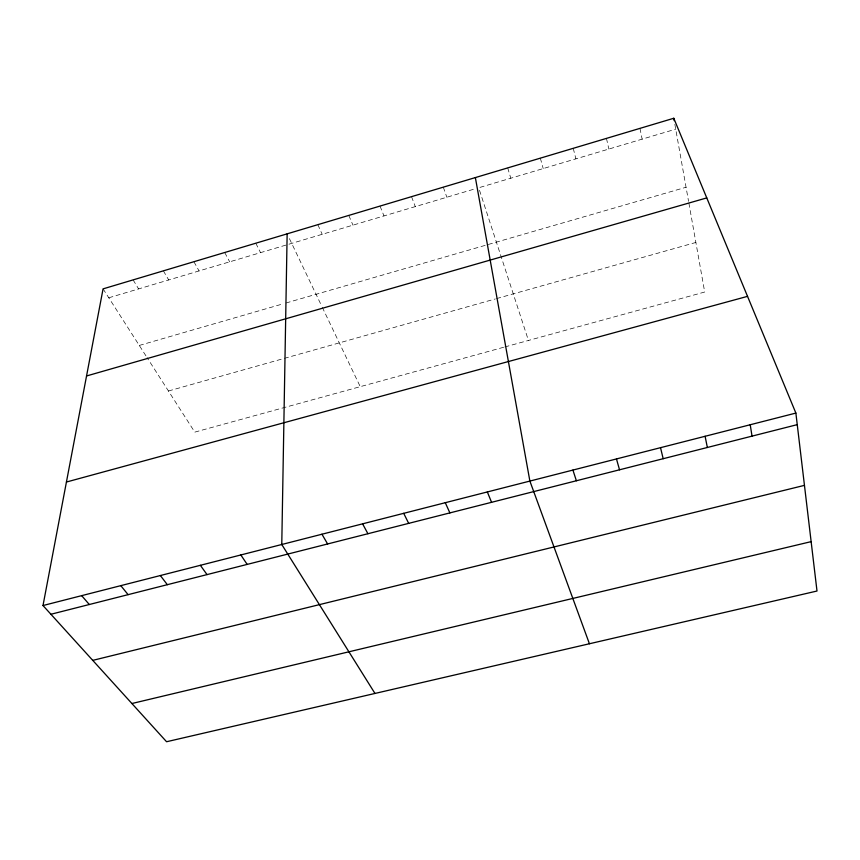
<?xml version="1.0" encoding="UTF-8"?>
<svg xmlns="http://www.w3.org/2000/svg" width="860" height="860" viewBox="0 0 860 860"><rect width="100%" height="100%" fill="white"/><g stroke="black" fill="none" stroke-linecap="round" stroke-linejoin="round"><path stroke-width="0.64" stroke-dasharray="4.3 3.22" d="M108.779 297.786L474.86 188.899M479.966 187.383L675.713 129.161M139.288 345.44L283.499 303.72M285.982 303L686.054 187.254M168.452 390.999L495.263 298.958M496.553 298.592L695.869 242.455M503.605 347.279L194.779 432.128L147.071 357.599M504.841 346.945L704.695 292.035L688.785 202.616M103.071 288.874L146.361 356.491M133.096 279.898L138.611 288.917M163.368 270.846L168.71 279.962M193.908 261.719L199.058 270.932M224.718 252.507L229.674 261.827M255.796 243.219L260.548 252.647M289.422 238.618L321.694 306.085M322.263 307.267L360.243 386.667M317.834 224.675L322.199 234.307M348.794 215.419L352.965 225.159M380.023 206.077L383.99 215.935M411.531 196.66L415.283 206.626M443.308 187.157L446.845 197.241M479.504 190.297L528.448 340.452M507.701 167.904L510.797 178.213M540.327 158.154L543.208 168.581M573.244 148.318L575.888 158.853M606.45 138.385L608.869 149.049M639.958 128.366L642.14 139.148M674.853 124.313L688.559 201.337"/><path stroke-width="1.29" d="M287.143 233.845L281.768 544.498L374.971 693.45M43 605.537L103.071 288.874L673.778 118.261L795.876 413.079L817 591.024L166.571 741.739L43 605.537L795.876 413.079M86.548 375.971L706.759 197.907M66.435 482.03L747.534 296.356M50.923 614.266L797.252 424.646M92.751 660.372L804.455 485.362M131.903 703.523L811.141 541.639M81.678 595.647L89.3 604.515M120.798 585.649L128.108 594.658M160.347 575.534L167.345 584.692M200.358 565.31L207.034 574.609M240.832 554.958L247.175 564.407M321.952 534.221L327.617 543.971M362.598 523.837L367.919 533.727M403.706 513.323L408.672 523.375M445.276 502.702L449.887 512.904M487.34 491.952L491.565 502.315M589.422 643.753L529.878 481.073L475.365 177.579M572.921 470.076L576.383 480.762M616.47 458.939L619.533 469.807M660.523 447.673L663.178 458.713M705.103 436.278L707.35 447.49M673.778 118.261L674.208 120.68M750.221 424.743L752.027 436.138"/></g></svg>
